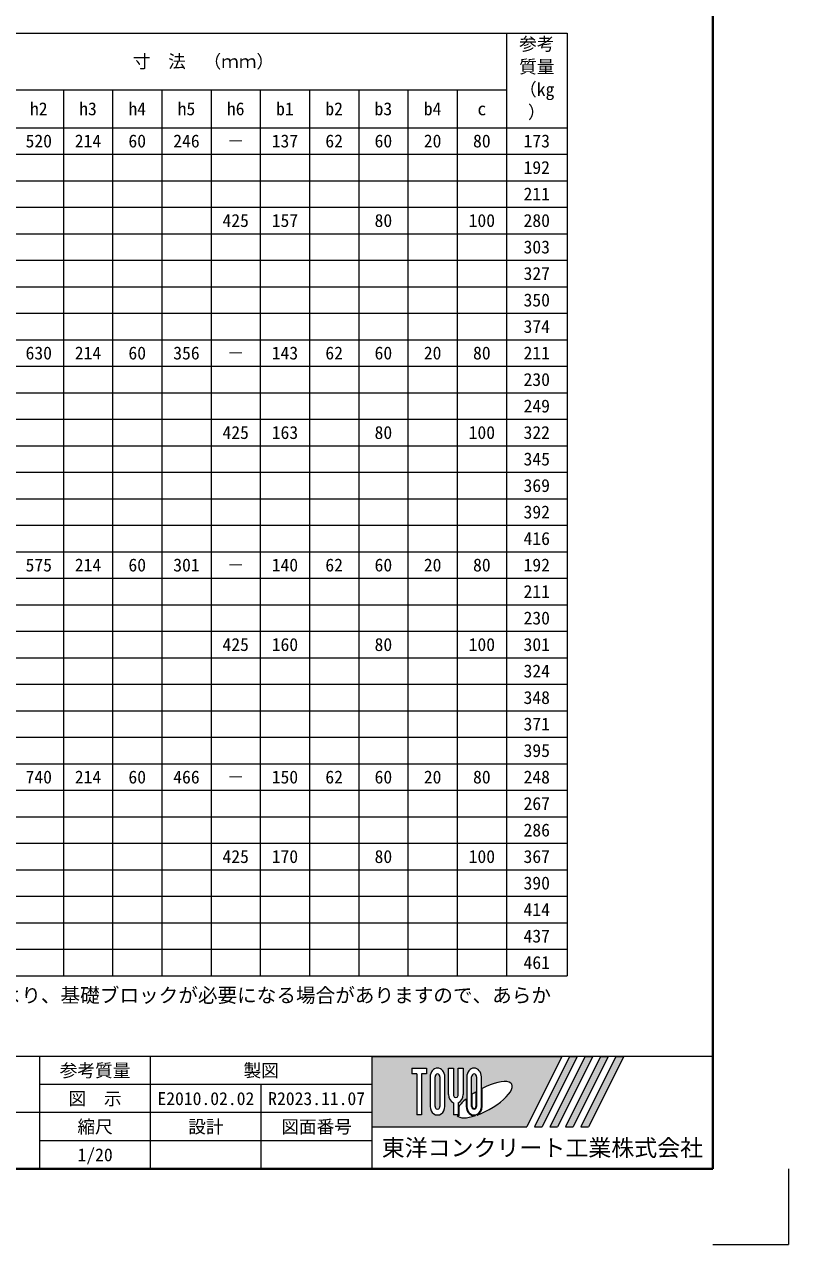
# Model space of a CAD drawing. Units: millimetres at full size, sheet at 1:20; details may follow other scales. Extents: x -5417 to 12733, y 2858 to 10283.
# Drawn here: x 10715 to 12733, y 4293 to 7516 of the extents above; entities that cross this region are included whole.
import ezdxf
from ezdxf.enums import TextEntityAlignment as Align

# ---------------------------------------------------------------- set-up
doc = ezdxf.new("R2010")
doc.units = ezdxf.units.MM
doc.header["$LTSCALE"] = 20
for name, color, linetype, lineweight in [('Defpoints_3', 8, 'Continuous', 0), ('図枠', 7, 'Continuous', 5), ('寸法表', 30, 'Continuous', 13)]:
    doc.layers.add(name, color=color, linetype=linetype, lineweight=lineweight)
doc.layers.add('文字', color=7, linetype='Continuous')
doc.styles.add('ＭＳ ゴシック', font='')
doc.styles.get('ＭＳ ゴシック').set_extended_font_data('MS Gothic')

msp = doc.modelspace()

# ---------------------------------------------------------------- hatches: boundary and pattern name
at = {"layer": '図枠'}
h = msp.add_hatch(color=256, dxfattribs=at)
h.paths.add_polyline_path([(11633.27, 4790.31), (11633.27, 4604.69), (12041.64, 4604.69), (12134.46, 4790.31)])
edge = h.paths.add_edge_path(flags=16)
edge.add_ellipse((11929.77, 4676.05), major_axis=(72.73, 40.71), ratio=0.3471473, start_angle=-144.31122, end_angle=72.1899, ccw=False)
edge.add_ellipse((11902.84, 4658.47), major_axis=(0, 24.75), ratio=0.8463542, start_angle=-160.70346, end_angle=-90)
edge.add_line((11923.79, 4658.47), (11923.79, 4705.65))
edge = h.paths.add_edge_path(flags=16)
edge.add_ellipse((11902.84, 4736.53), major_axis=(0, 22.85), ratio=0.8463541, start_angle=-90, end_angle=90, ccw=False)
edge.add_line((11922.18, 4736.53), (11922.18, 4658.47))
edge.add_ellipse((11902.84, 4658.47), major_axis=(0, 22.85), ratio=0.8463541, start_angle=90, end_angle=-90, ccw=False)
edge.add_line((11883.5, 4658.47), (11883.5, 4736.53))
edge = h.paths.add_edge_path(flags=16)
edge.add_line((11909.29, 4736.53), (11909.29, 4658.47))
edge.add_ellipse((11902.84, 4658.47), major_axis=(0, 7.62), ratio=0.8463541, start_angle=90, end_angle=-90, ccw=False)
edge.add_line((11896.39, 4658.47), (11896.39, 4736.53))
edge.add_ellipse((11902.84, 4736.53), major_axis=(0, 7.62), ratio=0.8463541, start_angle=-90, end_angle=90, ccw=False)
edge = h.paths.add_edge_path(flags=16)
edge.add_line((11907.67, 4696.63), (11907.67, 4658.47))
edge.add_ellipse((11902.84, 4658.47), major_axis=(0, 5.71), ratio=0.8463542, start_angle=90, end_angle=-90, ccw=False)
edge.add_line((11898.01, 4658.47), (11898.01, 4690.38))
edge.add_ellipse((11929.77, 4676.05), major_axis=(72.73, 40.71), ratio=0.3471473, start_angle=107.79174, end_angle=126.47132, ccw=False)
edge = h.paths.add_edge_path(flags=16)
edge.add_line((11873.84, 4759.38), (11873.84, 4689.41))
edge.add_ellipse((11854.5, 4689.41), major_axis=(0, 22.85), ratio=0.8463541, start_angle=-163.34117, end_angle=-90, ccw=False)
edge.add_line((11860.95, 4667.87), (11860.95, 4635.63))
edge.add_line((11860.95, 4635.63), (11848.05, 4635.63))
edge.add_line((11848.05, 4635.63), (11848.05, 4667.87))
edge.add_ellipse((11854.5, 4689.41), major_axis=(0, 22.85), ratio=0.8463541, start_angle=90, end_angle=163.34117, ccw=False)
edge.add_line((11835.16, 4689.41), (11835.16, 4759.38))
edge.add_line((11835.16, 4759.38), (11848.05, 4759.38))
edge.add_line((11848.05, 4759.38), (11848.05, 4689.41))
edge.add_ellipse((11854.5, 4689.41), major_axis=(0, 7.62), ratio=0.8463541, start_angle=90, end_angle=-90)
edge.add_line((11860.95, 4689.41), (11860.95, 4759.38))
edge.add_line((11860.95, 4759.38), (11873.84, 4759.38))
edge = h.paths.add_edge_path(flags=16)
edge.add_line((11881.89, 4678.17), (11881.89, 4658.47))
edge.add_ellipse((11902.84, 4658.47), major_axis=(0, 24.75), ratio=0.8463542, start_angle=90, end_angle=-171.54427)
edge.add_ellipse((11929.77, 4676.05), major_axis=(72.73, 40.71), ratio=0.3471473, start_angle=-178.64954, end_angle=-148.29244, ccw=False)
edge.add_line((11858.17, 4633.72), (11862.56, 4633.72))
edge.add_line((11862.56, 4633.72), (11862.56, 4657.85))
edge.add_ellipse((11929.77, 4676.05), major_axis=(72.73, 40.71), ratio=0.3471473, start_angle=148.21912, end_angle=165.90812, ccw=False)
edge = h.paths.add_edge_path(flags=16)
edge.add_ellipse((11806.16, 4736.53), major_axis=(0, 22.85), ratio=0.8463541, start_angle=-90, end_angle=90, ccw=False)
edge.add_line((11825.5, 4736.53), (11825.5, 4658.47))
edge.add_ellipse((11806.16, 4658.47), major_axis=(0, 22.85), ratio=0.8463541, start_angle=90, end_angle=-90, ccw=False)
edge.add_line((11786.82, 4658.47), (11786.82, 4736.53))
edge = h.paths.add_edge_path(flags=16)
edge.add_line((11812.61, 4736.53), (11812.61, 4658.47))
edge.add_ellipse((11806.16, 4658.47), major_axis=(0, 7.62), ratio=0.8463541, start_angle=90, end_angle=-90, ccw=False)
edge.add_line((11799.71, 4658.47), (11799.71, 4736.53))
edge.add_ellipse((11806.16, 4736.53), major_axis=(0, 7.62), ratio=0.8463541, start_angle=-90, end_angle=90, ccw=False)
h.paths.add_polyline_path([(11777.16, 4759.38), (11777.16, 4744.14), (11764.27, 4744.14), (11764.27, 4635.63), (11751.37, 4635.63), (11751.37, 4744.14), (11738.48, 4744.14), (11738.48, 4759.38)], flags=16)
for points in [[(12062.06, 4604.69), (12082.48, 4604.69), (12175.29, 4790.31), (12154.87, 4790.31)], [(12216.13, 4790.31), (12195.71, 4790.31), (12102.9, 4604.69), (12123.32, 4604.69)], [(12256.97, 4790.31), (12236.55, 4790.31), (12143.74, 4604.69), (12164.16, 4604.69)], [(12297.81, 4790.31), (12277.39, 4790.31), (12184.57, 4604.69), (12204.99, 4604.69)]]:
    msp.add_hatch(color=256, dxfattribs=at).paths.add_polyline_path(points)

# ---------------------------------------------------------------- linework, layer by layer
at = {"layer": 'Defpoints_3'}
for p, q in [((10688.27, 7173.31), (11988.27, 7173.31)), ((10688.27, 7103.31), (11988.27, 7103.31)), ((10688.27, 7033.31), (11208.27, 7033.31)), ((11468.27, 7033.31), (11598.27, 7033.31)), ((11728.27, 7033.31), (11858.27, 7033.31)), ((10688.27, 6963.31), (11988.27, 6963.31)), ((10688.27, 6893.31), (11988.27, 6893.31)), ((10688.27, 6823.31), (11988.27, 6823.31)), ((10688.27, 6753.31), (11988.27, 6753.31)), ((10688.27, 6613.31), (11988.27, 6613.31)), ((10688.27, 6543.31), (11988.27, 6543.31)), ((10688.27, 6473.31), (11208.27, 6473.31)), ((11468.27, 6473.31), (11598.27, 6473.31)), ((11728.27, 6473.31), (11858.27, 6473.31)), ((10688.27, 6403.31), (11988.27, 6403.31)), ((10688.27, 6333.31), (11988.27, 6333.31)), ((10688.27, 6263.31), (11988.27, 6263.31)), ((10688.27, 6193.31), (11988.27, 6193.31)), ((10688.27, 6053.31), (11988.27, 6053.31)), ((10688.27, 5983.31), (11988.27, 5983.31)), ((10688.27, 5913.31), (11208.27, 5913.31)), ((11468.27, 5913.31), (11598.27, 5913.31)), ((11728.27, 5913.31), (11858.27, 5913.31)), ((10688.27, 5843.31), (11988.27, 5843.31)), ((10688.27, 5773.31), (11988.27, 5773.31)), ((10688.27, 5703.31), (11988.27, 5703.31)), ((10688.27, 5633.31), (11988.27, 5633.31)), ((10688.27, 5493.31), (11988.27, 5493.31)), ((10688.27, 5423.31), (11988.27, 5423.31)), ((10688.27, 5353.31), (11208.27, 5353.31)), ((11468.27, 5353.31), (11598.27, 5353.31)), ((11728.27, 5353.31), (11858.27, 5353.31)), ((10688.27, 5283.31), (11988.27, 5283.31)), ((10688.27, 5213.31), (11988.27, 5213.31)), ((10688.27, 5143.31), (11988.27, 5143.31)), ((10688.27, 5073.31), (11988.27, 5073.31))]:
    msp.add_line(p, q, dxfattribs=at)
at = {"layer": 'Defpoints_3', "color": 7, "lineweight": 13}
for p in [(12733.27, 4493.31), (12533.27, 4293.31)]:
    msp.add_line(p, (12733.27, 4293.31), dxfattribs=at)
at = {"layer": '図枠', "lineweight": 40}
for p in [(12533.27, 10033.31), (8933.27, 4493.31)]:
    msp.add_line(p, (12533.27, 4493.31), dxfattribs=at)
at = {"layer": '図枠', "lineweight": 13}
for p, q in [((12533.27, 4790.31), (8933.27, 4790.31)), ((10755.77, 4493.31), (10755.77, 4790.31)), ((11048.27, 4493.31), (11048.27, 4790.31)), ((11633.27, 4493.31), (11633.27, 4790.31)), ((11633.27, 4716.06), (10755.77, 4716.06)), ((11340.77, 4493.31), (11340.77, 4716.06)), ((11633.27, 4641.81), (8933.27, 4641.81)), ((11633.27, 4567.56), (10755.77, 4567.56))]:
    msp.add_line(p, q, dxfattribs=at)
at = {"layer": '図枠'}
for p, q in [((11633.27, 4790.31), (12134.46, 4790.31)), ((12134.46, 4790.31), (12041.64, 4604.69)), ((12154.87, 4790.31), (12062.06, 4604.69)), ((12175.29, 4790.31), (12082.48, 4604.69)), ((12195.71, 4790.31), (12102.9, 4604.69)), ((12216.13, 4790.31), (12123.32, 4604.69)), ((12236.55, 4790.31), (12143.74, 4604.69)), ((12154.87, 4790.31), (12175.29, 4790.31)), ((12256.97, 4790.31), (12164.16, 4604.69)), ((12277.39, 4790.31), (12184.57, 4604.69)), ((12195.71, 4790.31), (12216.13, 4790.31)), ((12297.81, 4790.31), (12204.99, 4604.69)), ((12236.55, 4790.31), (12256.97, 4790.31)), ((12277.39, 4790.31), (12297.81, 4790.31)), ((11738.48, 4759.38), (11738.48, 4744.14)), ((11738.48, 4759.38), (11777.16, 4759.38)), ((11751.37, 4744.14), (11738.48, 4744.14)), ((11751.37, 4744.14), (11751.37, 4635.63)), ((11764.27, 4744.14), (11764.27, 4635.63)), ((11777.16, 4744.14), (11764.27, 4744.14)), ((11777.16, 4759.38), (11777.16, 4744.14)), ((11835.16, 4759.38), (11848.05, 4759.38)), ((11835.16, 4689.41), (11835.16, 4759.38)), ((11848.05, 4759.38), (11848.05, 4689.41)), ((11860.95, 4759.38), (11873.84, 4759.38)), ((11860.95, 4689.41), (11860.95, 4759.38)), ((11873.84, 4759.38), (11873.84, 4689.41)), ((11786.82, 4736.53), (11786.82, 4658.47)), ((11799.71, 4658.47), (11799.71, 4736.53)), ((11812.61, 4736.53), (11812.61, 4658.47)), ((11825.5, 4658.47), (11825.5, 4736.53)), ((11883.5, 4736.53), (11883.5, 4658.47)), ((11896.39, 4658.47), (11896.39, 4736.53)), ((11909.29, 4736.53), (11909.29, 4658.47)), ((11922.18, 4658.47), (11922.18, 4736.53)), ((11923.79, 4658.47), (11923.79, 4705.65)), ((11881.89, 4678.17), (11881.89, 4658.47)), ((11898.01, 4658.47), (11898.01, 4690.38)), ((11907.67, 4696.63), (11907.67, 4658.47)), ((11848.05, 4667.87), (11848.05, 4635.63)), ((11860.95, 4667.87), (11860.95, 4635.63)), ((11862.56, 4657.85), (11862.56, 4633.72)), ((11764.27, 4635.63), (11751.37, 4635.63)), ((11860.95, 4635.63), (11848.05, 4635.63)), ((11858.17, 4633.72), (11862.56, 4633.72)), ((11633.27, 4604.69), (12041.64, 4604.69)), ((12062.06, 4604.69), (12082.48, 4604.69)), ((12102.9, 4604.69), (12123.32, 4604.69)), ((12143.74, 4604.69), (12164.16, 4604.69)), ((12184.57, 4604.69), (12204.99, 4604.69))]:
    msp.add_line(p, q, dxfattribs=at)
for centre, major_axis, ratio, start_param, end_param in [((11806.16, 4736.53), (0, 22.85), 0.846354, 4.712389, 7.8539816), ((11806.16, 4736.53), (0, 7.62), 0.846354, 4.712389, 7.8539816), ((11902.84, 4736.53), (0, 22.85), 0.846354, 4.712389, 7.8539816), ((11902.84, 4736.53), (0, 7.62), 0.846354, 4.712389, 7.8539816), ((11929.77, 4676.05), (72.73, 40.71), 0.347147, 4.2621853, 7.7429163), ((11854.5, 4689.41), (0, 22.85), 0.846354, 1.5707963, 2.8017557), ((11854.5, 4689.41), (0, 7.62), 0.846354, 1.5707963, 4.712389), ((11854.5, 4689.41), (0, 22.85), 0.846354, 3.4814296, 4.712389), ((11929.77, 4676.05), (72.73, 40.71), 0.347147, 2.0815197, 2.5155126), ((11929.77, 4676.05), (72.73, 40.71), 0.347147, 1.6817405, 1.8219833), ((11806.16, 4658.47), (0, 22.85), 0.846354, 1.5707963, 4.712389), ((11806.16, 4658.47), (0, 7.62), 0.846354, 1.5707963, 4.712389), ((11902.84, 4658.47), (0, 24.75), 0.846354, 1.5707963, 3.3154679), ((11902.84, 4658.47), (0, 22.85), 0.846354, 1.5707963, 4.712389), ((11902.84, 4658.47), (0, 7.62), 0.846354, 1.5707963, 4.712389), ((11902.84, 4658.47), (0, 5.71), 0.846354, 1.5707963, 4.712389), ((11902.84, 4658.47), (0, 24.75), 0.846354, 3.5338438, 4.712389), ((11929.77, 4676.05), (72.73, 40.71), 0.347147, 3.2093975, 4.2004451)]:
    msp.add_ellipse(centre, major_axis=major_axis, ratio=ratio, start_param=start_param, end_param=end_param, dxfattribs=at)
at = {"layer": '寸法表'}
for p, q in [((9318.27, 7493.31), (12148.27, 7493.31)), ((11988.27, 7493.31), (11988.27, 5003.31)), ((12148.27, 7493.31), (12148.27, 5003.31)), ((10048.27, 7343.31), (11988.27, 7343.31)), ((10818.27, 7343.31), (10818.27, 5003.31)), ((10948.27, 7343.31), (10948.27, 5003.31)), ((11078.27, 7343.31), (11078.27, 5003.31)), ((11208.27, 7343.31), (11208.27, 5003.31)), ((11338.27, 7343.31), (11338.27, 5003.31)), ((11468.27, 7343.31), (11468.27, 5003.31)), ((11598.27, 7343.31), (11598.27, 5003.31)), ((11728.27, 7343.31), (11728.27, 5003.31)), ((11858.27, 7343.31), (11858.27, 5003.31)), ((9318.27, 7243.31), (12148.27, 7243.31)), ((11988.27, 7173.31), (12148.27, 7173.31)), ((11988.27, 7103.31), (12148.27, 7103.31)), ((11208.27, 7033.31), (11468.27, 7033.31)), ((11598.27, 7033.31), (11728.27, 7033.31)), ((11858.27, 7033.31), (12148.27, 7033.31)), ((11988.27, 6963.31), (12148.27, 6963.31)), ((11988.27, 6893.31), (12148.27, 6893.31)), ((11988.27, 6823.31), (12148.27, 6823.31)), ((11988.27, 6753.31), (12148.27, 6753.31)), ((9318.27, 6683.31), (12148.27, 6683.31)), ((11988.27, 6613.31), (12148.27, 6613.31)), ((11988.27, 6543.31), (12148.27, 6543.31)), ((11208.27, 6473.31), (11468.27, 6473.31)), ((11598.27, 6473.31), (11728.27, 6473.31)), ((11858.27, 6473.31), (12148.27, 6473.31)), ((11988.27, 6403.31), (12148.27, 6403.31)), ((11988.27, 6333.31), (12148.27, 6333.31)), ((11988.27, 6263.31), (12148.27, 6263.31)), ((11988.27, 6193.31), (12148.27, 6193.31)), ((9318.27, 6123.31), (12148.27, 6123.31)), ((11988.27, 6053.31), (12148.27, 6053.31)), ((11988.27, 5983.31), (12148.27, 5983.31)), ((11208.27, 5913.31), (11468.27, 5913.31)), ((11598.27, 5913.31), (11728.27, 5913.31)), ((11858.27, 5913.31), (12148.27, 5913.31)), ((11988.27, 5843.31), (12148.27, 5843.31)), ((11988.27, 5773.31), (12148.27, 5773.31)), ((11988.27, 5703.31), (12148.27, 5703.31)), ((11988.27, 5633.31), (12148.27, 5633.31)), ((9318.27, 5563.31), (12148.27, 5563.31)), ((11988.27, 5493.31), (12148.27, 5493.31)), ((11988.27, 5423.31), (12148.27, 5423.31)), ((11208.27, 5353.31), (11468.27, 5353.31)), ((11598.27, 5353.31), (11728.27, 5353.31)), ((11858.27, 5353.31), (12148.27, 5353.31)), ((11988.27, 5283.31), (12148.27, 5283.31)), ((11988.27, 5213.31), (12148.27, 5213.31)), ((11988.27, 5143.31), (12148.27, 5143.31)), ((11988.27, 5073.31), (12148.27, 5073.31)), ((9318.27, 5003.31), (12148.27, 5003.31))]:
    msp.add_line(p, q, dxfattribs=at)

# ---------------------------------------------------------------- texts
at = {"layer": '図枠', "style": 'ＭＳ ゴシック'}
for s, height, p in [('参考質量', 34.18, (10902.02, 4753.19)), ('製図', 34.18, (11340.77, 4753.19)), ('図\u3000示', 34.18, (10902.02, 4678.94)), ('E2010.02.02', 34.18, (11194.52, 4678.94)), ('R2023.11.07', 34.18, (11487.02, 4678.94)), ('縮尺', 34.18, (10902.02, 4604.69)), ('設計', 34.18, (11194.52, 4604.69)), ('図面番号', 34.18, (11487.02, 4604.69)), ('東洋コンクリート工業株式会社', 44.43, (12083.27, 4549)), ('1/20', 34.18, (10902.02, 4530.44))]:
    msp.add_text(s, height=height, dxfattribs=at).set_placement(p, align=Align.MIDDLE_CENTER)
at = {"layer": '寸法表', "style": 'ＭＳ ゴシック'}
for s, p in [('参考', (12021.65, 7481.62)), ('質量', (12021.65, 7421.62)), ('（kg', (12021.65, 7361.62)), ('）', (12044.96, 7301.62))]:
    msp.add_text(s, height=34.18, dxfattribs=at).set_placement(p, align=Align.TOP_LEFT)
for s, p in [('寸\u3000法\u3000（ｍｍ）', (11188.27, 7418.31)), ('h2', (10753.27, 7293.31)), ('h3', (10883.27, 7293.31)), ('h4', (11013.27, 7293.31)), ('h5', (11143.27, 7293.31)), ('h6', (11273.27, 7293.31)), ('b1', (11403.27, 7293.31)), ('b2', (11533.27, 7293.31)), ('b3', (11663.27, 7293.31)), ('b4', (11793.27, 7293.31)), ('c', (11923.27, 7293.31)), ('520', (10753.27, 7208.31)), ('214', (10883.27, 7208.31)), ('60', (11013.27, 7208.31)), ('246', (11143.27, 7208.31)), ('137', (11403.27, 7208.31)), ('62', (11533.27, 7208.31)), ('60', (11663.27, 7208.31)), ('20', (11793.27, 7208.31)), ('80', (11923.27, 7208.31)), ('173', (12068.27, 7208.31)), ('－', (11273.27, 7208.31)), ('192', (12068.27, 7138.31)), ('211', (12068.27, 7068.31)), ('425', (11273.27, 6998.31)), ('157', (11403.27, 6998.31)), ('80', (11663.27, 6998.31)), ('100', (11923.27, 6998.31)), ('280', (12068.27, 6998.31)), ('303', (12068.27, 6928.31)), ('327', (12068.27, 6858.31)), ('350', (12068.27, 6788.31)), ('374', (12068.27, 6718.31)), ('630', (10753.27, 6648.31)), ('214', (10883.27, 6648.31)), ('60', (11013.27, 6648.31)), ('356', (11143.27, 6648.31)), ('－', (11273.27, 6648.31)), ('143', (11403.27, 6648.31)), ('62', (11533.27, 6648.31)), ('60', (11663.27, 6648.31)), ('20', (11793.27, 6648.31)), ('80', (11923.27, 6648.31)), ('211', (12068.27, 6648.31)), ('230', (12068.27, 6578.31)), ('249', (12068.27, 6508.31)), ('425', (11273.27, 6438.31)), ('163', (11403.27, 6438.31)), ('80', (11663.27, 6438.31)), ('100', (11923.27, 6438.31)), ('322', (12068.27, 6438.31)), ('345', (12068.27, 6368.31)), ('369', (12068.27, 6298.31)), ('392', (12068.27, 6228.31)), ('416', (12068.27, 6158.31)), ('575', (10753.27, 6088.31)), ('214', (10883.27, 6088.31)), ('60', (11013.27, 6088.31)), ('301', (11143.27, 6088.31)), ('140', (11403.27, 6088.31)), ('62', (11533.27, 6088.31)), ('60', (11663.27, 6088.31)), ('20', (11793.27, 6088.31)), ('80', (11923.27, 6088.31)), ('192', (12068.27, 6088.31)), ('－', (11273.27, 6088.31)), ('211', (12068.27, 6018.31)), ('230', (12068.27, 5948.31)), ('425', (11273.27, 5878.31)), ('160', (11403.27, 5878.31)), ('80', (11663.27, 5878.31)), ('100', (11923.27, 5878.31)), ('301', (12068.27, 5878.31)), ('324', (12068.27, 5808.31)), ('348', (12068.27, 5738.31)), ('371', (12068.27, 5668.31)), ('395', (12068.27, 5598.31)), ('740', (10753.27, 5528.31)), ('214', (10883.27, 5528.31)), ('60', (11013.27, 5528.31)), ('466', (11143.27, 5528.31)), ('150', (11403.27, 5528.31)), ('62', (11533.27, 5528.31)), ('60', (11663.27, 5528.31)), ('20', (11793.27, 5528.31)), ('80', (11923.27, 5528.31)), ('248', (12068.27, 5528.31)), ('－', (11273.27, 5528.31)), ('267', (12068.27, 5458.31)), ('286', (12068.27, 5388.31)), ('425', (11273.27, 5318.31)), ('170', (11403.27, 5318.31)), ('80', (11663.27, 5318.31)), ('100', (11923.27, 5318.31)), ('367', (12068.27, 5318.31)), ('390', (12068.27, 5248.31)), ('414', (12068.27, 5178.31)), ('437', (12068.27, 5108.31)), ('461', (12068.27, 5038.31))]:
    msp.add_text(s, height=34.18, dxfattribs=at).set_placement(p, align=Align.MIDDLE_CENTER)
at = {"layer": '文字', "style": 'ＭＳ ゴシック'}
msp.add_text('(注)現地の施工条件(盛り土、土質及び上載荷重条件等)により、基礎ブロックが必要になる場合がありますので、あらか', height=37.98, dxfattribs=at).set_placement((9308.74, 4970.87), align=Align.TOP_LEFT)

doc.saveas('drawing.dxf')
